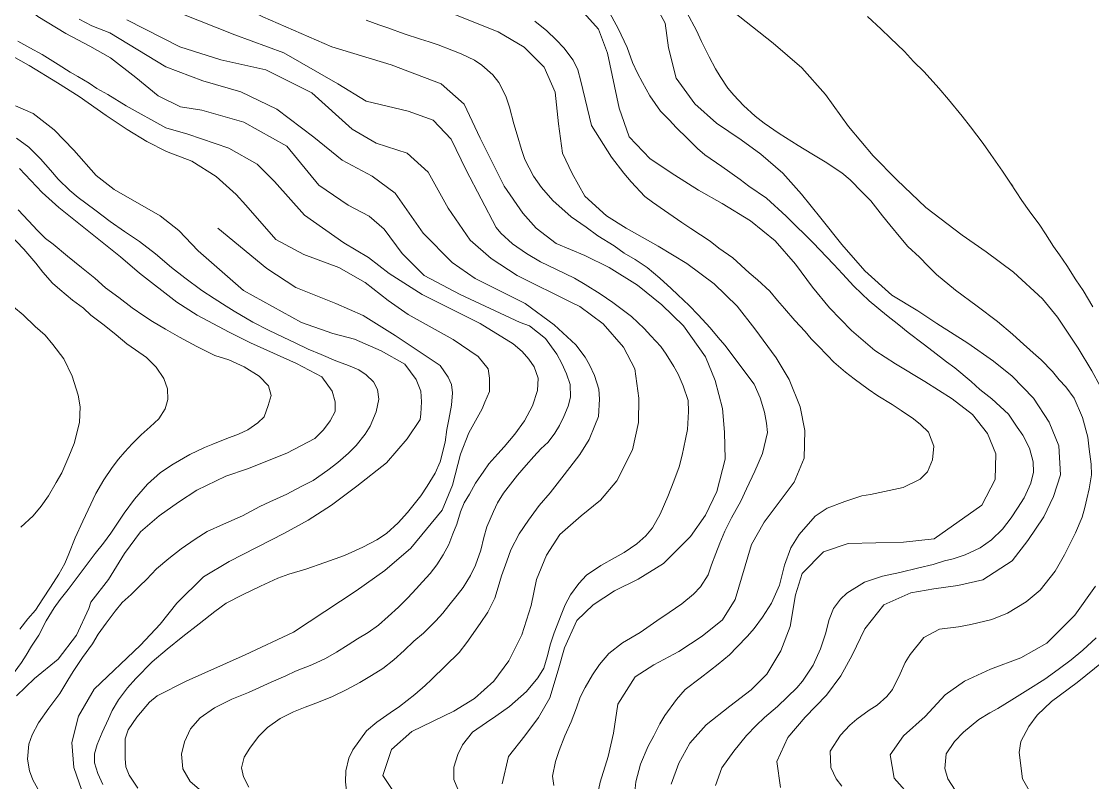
# Model space of a CAD drawing. Header units: metres. Extents: x 548946 to 557077, y 1838800 to 1845419.
# Drawn here: x 552234.7 to 552722, y 1841530.1 to 1841876.3 of the extents above; entities that cross this region are included whole.
import ezdxf

# ---------------------------------------------------------------- set-up
doc = ezdxf.new("R2010")
doc.units = ezdxf.units.M
doc.header["$LTSCALE"] = 28
doc.layers.add('1', color=7, linetype='Continuous', lineweight=13)
doc.layers.add('2', color=7, linetype='Continuous', lineweight=13)

msp = doc.modelspace()

# ---------------------------------------------------------------- linework, layer by layer
at = {"layer": '1'}
for points in [[(552265.82, 1841865.03), (552254.86, 1841870.8), (552242.21, 1841878.56), (552232.1, 1841886.89), (552220.38, 1841899.69), (552211.01, 1841909.28), (552201.82, 1841916.44), (552187.39, 1841926.05), (552177.94, 1841931.09), (552164.87, 1841937.11), (552154.52, 1841943.08), (552143.72, 1841951.72), (552137.61, 1841960.16), (552129.55, 1841980.03), (552124.7, 1841989.8), (552117.53, 1841998.37), (552116.55, 1842000)], [(552261.67, 1841905.7), (552307.67, 1841879.72), (552331.81, 1841870.15), (552354.13, 1841861.94), (552378.72, 1841847.81), (552391.48, 1841840.06), (552410.61, 1841835.51), (552421.99, 1841831.4), (552430.19, 1841822.74), (552437.02, 1841808.61), (552450.76, 1841782.5)], [(552295.83, 1841907.53), (552320.42, 1841890.66), (552344.56, 1841878.35), (552375.99, 1841864.68), (552402.86, 1841856.47), (552425.64, 1841847.81), (552436.11, 1841838.7), (552443.4, 1841823.2), (552454.33, 1841801.32), (552462.84, 1841789.09)], [(552481.37, 1841890.56), (552497.2, 1841872.76), (552501.27, 1841861.81), (552506.64, 1841836.76), (552511.19, 1841823.79), (552520.72, 1841813.84), (552531.92, 1841806.28), (552542.78, 1841799.46), (552553.56, 1841793.4), (552566.47, 1841785.64), (552577.58, 1841776.51), (552586.8, 1841765.88), (552594.56, 1841755.47), (552602.35, 1841745.97), (552612.3, 1841735.68), (552623.02, 1841726.64), (552632.38, 1841720.55), (552645.71, 1841712.45), (552645.71, 1841712.45), (552658.11, 1841704.63), (552667.32, 1841697.49), (552674.23, 1841688.93), (552677.98, 1841679.63), (552677.73, 1841667.95), (552671.64, 1841656.26), (552649.89, 1841641.02), (552636.07, 1841639.49), (552610.88, 1841638.89), (552599.65, 1841635.05), (552589.87, 1841625.16), (552586.8, 1841615.49), (552584.38, 1841601.1), (552580.17, 1841590.01), (552573.83, 1841579.46), (552566.72, 1841572.33), (552557.05, 1841564.91), (552546.22, 1841556.32), (552538.86, 1841547.99), (552533.77, 1841539), (552530.3, 1841529.42)], [(552522.25, 1841885.13), (552527.6, 1841875.49), (552529.11, 1841864.26), (552532.57, 1841850.52), (552541.13, 1841838.78), (552550.91, 1841830.02), (552562.12, 1841822.46), (552571.13, 1841815.95), (552581.17, 1841807.22), (552589.61, 1841797.66), (552598.46, 1841786.86), (552607.95, 1841774.83), (552618.36, 1841762.78), (552630.73, 1841751.71), (552642.53, 1841744.61), (552651.2, 1841738.83), (552665.27, 1841729.91), (552676.93, 1841721.74), (552685.46, 1841714.92), (552695.13, 1841704.86), (552702.29, 1841693.99), (552706.73, 1841683.22), (552707.41, 1841670.08), (552704.23, 1841660.27), (552699.82, 1841650.97), (552692.6, 1841640.2), (552685.46, 1841630.98), (552672.04, 1841622.37), (552660.67, 1841619.81), (552649.83, 1841618.22), (552639.28, 1841616.4), (552627.06, 1841611.02), (552618.44, 1841599.96), (552612.64, 1841588.05), (552607.47, 1841578.67), (552600.93, 1841569.91), (552591.29, 1841559.9), (552583.38, 1841550.6), (552578.38, 1841539.68), (552580.09, 1841527.83)], [(552501.52, 1841881.65), (552506.25, 1841873.1), (552510.35, 1841864.33), (552512.76, 1841857.58), (552515.06, 1841852.77), (552517.29, 1841848.48), (552520.67, 1841842.37), (552525.46, 1841835.39), (552529.49, 1841831.32), (552532.52, 1841828.04), (552537.71, 1841823.07), (552542.21, 1841818.41), (552545.57, 1841815.56), (552553.29, 1841810.25), (552561.73, 1841804.38), (552565.63, 1841801.34), (552573.64, 1841795.81), (552582.63, 1841787.66), (552587.56, 1841782.66), (552590.66, 1841779.78), (552594.99, 1841775.49), (552597.83, 1841772.57), (552604.31, 1841765.68), (552608.24, 1841761.46), (552613.38, 1841755.83), (552620.34, 1841749.26), (552628.22, 1841742.66), (552633.86, 1841738.27), (552638.09, 1841734.75), (552645, 1841729.6), (552649.49, 1841726.11), (552655.57, 1841721.39), (552659.3, 1841718.72), (552666.74, 1841712.46), (552670.71, 1841708.91), (552676.21, 1841704.63), (552683.75, 1841697.6), (552687.75, 1841691.7), (552690.29, 1841688.1), (552693.38, 1841682.21), (552695.06, 1841676.02), (552695.13, 1841671.33), (552693.94, 1841666.21), (552690.85, 1841659.56), (552687.91, 1841654.88), (552684.93, 1841650.46), (552680.99, 1841645.39), (552675.99, 1841640.46), (552670.83, 1841636.81), (552664.03, 1841633.74), (552658.64, 1841631.89), (552654.7, 1841631.01), (552649.43, 1841629.3), (552642.95, 1841627.84), (552634.33, 1841625.72), (552626.45, 1841623.95), (552618.3, 1841621.24), (552610.29, 1841616.32), (552607.38, 1841613.47), (552604.11, 1841609.28), (552602.26, 1841604.21), (552600.46, 1841597.72), (552598.18, 1841590.9), (552594.93, 1841583.44), (552590.07, 1841576.3), (552587.45, 1841573.23), (552583.27, 1841569.05)], [(552554.95, 1841883.45), (552576.68, 1841866.3), (552589.7, 1841855.19), (552600.5, 1841843.04), (552610.94, 1841828.4), (552622.25, 1841815.15), (552632.92, 1841804.29), (552646.11, 1841791.64), (552662.66, 1841779.1), (552673.61, 1841771.5), (552686.03, 1841762.26), (552699.17, 1841750.12), (552706.05, 1841741.82), (552715.52, 1841727.72), (552721.72, 1841717.39), (552729.22, 1841703.46)], [(552485.32, 1841748.26), (552460.25, 1841760.75), (552448.41, 1841768.5), (552438.85, 1841776.71), (552428.83, 1841791.29), (552419.72, 1841807.7), (552410.15, 1841816.36), (552396.03, 1841820.92), (552385.1, 1841827.3), (552366.88, 1841843.71), (552345.93, 1841854.2), (552325.43, 1841858.75), (552306.76, 1841864.68), (552282.62, 1841876.99)], [(552491.15, 1841573.36), (552494.48, 1841579.13), (552497.68, 1841583.84), (552502.02, 1841588.82), (552508.09, 1841593.63), (552516.13, 1841598.29), (552523.81, 1841603.69), (552529.34, 1841607.52), (552535.13, 1841611.38), (552540.46, 1841615.83), (552543.71, 1841619.11), (552547.07, 1841624.62), (552548.72, 1841629.14), (552550.69, 1841634.35), (552552.46, 1841639.01), (552554.79, 1841644.4), (552557.68, 1841650.51), (552561.96, 1841658.1), (552564.52, 1841663.77), (552568.36, 1841671.7), (552571.8, 1841679.71), (552574.14, 1841689.27), (552573.74, 1841693.53), (552572.72, 1841698.5), (552570.86, 1841705.06), (552568, 1841711.24), (552554.67, 1841729.04), (552551.62, 1841732.58), (552548.07, 1841736.97), (552542.63, 1841742.82), (552538.45, 1841747), (552533.4, 1841751.86), (552530.3, 1841754.74), (552525.14, 1841759.45), (552519.43, 1841764.35), (552513.89, 1841767.97), (552508.95, 1841770.88), (552504.35, 1841774.23), (552496.99, 1841778.8), (552491.67, 1841782.7), (552484.82, 1841787.34), (552476.44, 1841794.78), (552471.27, 1841800.67), (552467.62, 1841805.83), (552465.7, 1841809.64), (552463.79, 1841813.45), (552462.18, 1841817.95), (552460.18, 1841824.63), (552458.76, 1841829.68), (552456.77, 1841837.27), (552455.1, 1841842.28), (552451.83, 1841848.54), (552449.18, 1841852), (552444.2, 1841856.34), (552440.9, 1841858.67), (552434.79, 1841861.56), (552430.53, 1841863.25), (552424.23, 1841865.6), (552420.15, 1841866.92), (552416.21, 1841868.13), (552408.84, 1841870.61), (552401.45, 1841873.34), (552397.36, 1841874.66), (552391.61, 1841876.81)], [(552468.35, 1841876.34), (552473.74, 1841871.91), (552478.03, 1841867.88), (552481.49, 1841864.26), (552485.71, 1841858.65), (552487.84, 1841854.21), (552489.25, 1841849.16), (552494.07, 1841828.94), (552503.23, 1841814.59), (552508.72, 1841807.3), (552512.09, 1841803.28), (552518.28, 1841796.61), (552521.87, 1841794.05), (552527.3, 1841790.29), (552535.16, 1841784.87), (552539.29, 1841782.12), (552547.99, 1841776.28), (552552.04, 1841773.13), (552558.34, 1841768.69), (552565.85, 1841761.92), (552569.65, 1841758.73), (552575.13, 1841753.54), (552578.65, 1841749.41), (552581.85, 1841745.76), (552586.59, 1841740.21), (552591.27, 1841735.18), (552594.03, 1841731.86), (552597.02, 1841728.84), (552601.38, 1841724.29), (552604.37, 1841721.27), (552609.64, 1841716.7), (552613.55, 1841713.66), (552619.88, 1841708.96), (552624.31, 1841705.99), (552630.8, 1841702.1), (552634.93, 1841699.35), (552640.51, 1841695.47), (552643.7, 1841692.99), (552647.41, 1841689.41), (552649.76, 1841683.17), (552649.24, 1841676.83), (552646.91, 1841671.45), (552643.66, 1841668.17), (552635.78, 1841664.31), (552627.39, 1841662.48), (552621.02, 1841661.16), (552617.05, 1841660.53), (552609.26, 1841657.99), (552601.29, 1841654.91), (552595.87, 1841651.23), (552588.54, 1841643), (552584.73, 1841636.9), (552581.8, 1841628.96), (552579.66, 1841619.94), (552575.99, 1841611.64), (552571.81, 1841605.37), (552568.01, 1841600.2), (552565.05, 1841596.69), (552560.2, 1841591.64), (552556.84, 1841588.22)], [(552619.62, 1841878.5), (552625.83, 1841872.74), (552629.98, 1841868.82), (552636.5, 1841862.58), (552640.6, 1841857.99), (552645.36, 1841853.36), (552652.05, 1841845.84), (552656.47, 1841840.77), (552662.64, 1841833.18), (552666.52, 1841828.31), (552672.29, 1841820.8), (552675.79, 1841815.75), (552681.05, 1841808.18), (552684.73, 1841802.76), (552685.67, 1841801.32)], [(552619.62, 1841878.5), (552625.83, 1841872.74), (552629.98, 1841868.82), (552636.5, 1841862.58), (552640.6, 1841857.99), (552645.36, 1841853.36), (552652.05, 1841845.84), (552656.47, 1841840.77), (552662.64, 1841833.18), (552666.52, 1841828.31), (552672.29, 1841820.8), (552675.79, 1841815.75), (552681.05, 1841808.18), (552684.73, 1841802.76), (552689.91, 1841794.78), (552693.23, 1841790.1), (552697.96, 1841783.64), (552700.68, 1841779.66), (552704.28, 1841773.84), (552706.96, 1841770.13), (552710.32, 1841765.19), (552714.39, 1841758.78), (552717.75, 1841753.84), (552722.2, 1841746.43)], [(552315.6, 1841527.14), (552311.51, 1841530.55), (552308.17, 1841536.41), (552307.48, 1841542.98), (552308.86, 1841548.64), (552311.64, 1841554.61), (552315.99, 1841559.59), (552322.48, 1841564.06), (552330.47, 1841568.06), (552337.94, 1841571.08), (552348.32, 1841575.78), (552355.01, 1841578.7), (552359.45, 1841580.82), (552366.8, 1841583.7), (552372.97, 1841586.56), (552377.98, 1841589.41), (552383.31, 1841592.69), (552387.54, 1841595.43), (552392.4, 1841598.39), (552397.08, 1841601.72), (552401.55, 1841605.67), (552406.25, 1841609.92), (552410.43, 1841614.1), (552414.35, 1841618.25), (552417.23, 1841621.35), (552420.67, 1841625.18), (552423.71, 1841629.08), (552426.54, 1841633.62), (552429.08, 1841638.37), (552430.96, 1841643.18), (552432.77, 1841647.59), (552434.41, 1841653.28), (552436.13, 1841657.28), (552438.51, 1841661.24), (552441.27, 1841666.29), (552445.04, 1841671.72), (552447.37, 1841675.02), (552451.37, 1841679.57), (552454.36, 1841682.81), (552459.13, 1841688.63), (552463.6, 1841694.68), (552467.2, 1841701.4), (552469.45, 1841708.47), (552469.81, 1841714), (552467.99, 1841719.13), (552465.59, 1841722.62), (552462.54, 1841726.16), (552458.46, 1841729.57), (552443.4, 1841738.87), (552416.98, 1841752.09), (552401.95, 1841761.66), (552392.54, 1841768.94), (552381.34, 1841775.57), (552363.53, 1841788.08), (552349.78, 1841803.4), (552341.89, 1841811.31), (552329.08, 1841818.64), (552310.4, 1841825.02), (552300.41, 1841827.9), (552282.3, 1841837.82), (552274.07, 1841843.07), (552269.02, 1841845.83), (552265.46, 1841848.13), (552260.38, 1841851.16), (552256.86, 1841853.2), (552251.46, 1841856.71), (552244.1, 1841861.27), (552238.5, 1841864.23), (552233.02, 1841867.34)], [(552338.09, 1841527.99), (552335.79, 1841532.8), (552334.76, 1841536.85), (552335.99, 1841541.71), (552338.62, 1841545.69), (552342.53, 1841551.02), (552346.71, 1841555.2), (552352.47, 1841559.31), (552358.5, 1841562.28), (552363.85, 1841564.39), (552369.84, 1841566.7), (552376.19, 1841569.2), (552382.7, 1841572.49), (552388.59, 1841575.58), (552393.92, 1841578.86), (552399.15, 1841581.99), (552404.14, 1841586.01), (552408.83, 1841590.25), (552413.27, 1841594.47), (552417.66, 1841598.02), (552423.22, 1841603.68), (552426.44, 1841607.21), (552429.14, 1841610.69), (552433, 1841615.35), (552435.7, 1841618.82), (552439.06, 1841624.34), (552441.35, 1841629.06), (552443.78, 1841635.77), (552445.02, 1841641.54), (552446.5, 1841646.43), (552449.41, 1841653.45), (552451.27, 1841657.34), (552453.99, 1841661.73), (552457.14, 1841665.78), (552460.41, 1841669.98), (552464.41, 1841674.53), (552467.85, 1841678.36), (552471.07, 1841681.89), (552474.35, 1841684.92), (552477.36, 1841689.08), (552479.55, 1841692.49), (552481.52, 1841696.52), (552483.41, 1841701.33), (552484.47, 1841705.38), (552484.28, 1841711.11), (552482.75, 1841716.01), (552480.6, 1841720.71), (552478.36, 1841725), (552475.85, 1841728.34), (552473.17, 1841732.06), (552465.87, 1841737.84), (552461.62, 1841739.33), (552434.29, 1841752.09), (552417.89, 1841760.75), (552407.87, 1841770.78), (552399.68, 1841781.72), (552392.84, 1841787.65), (552383.28, 1841792.66), (552370.07, 1841801.78), (552355.49, 1841819.55), (552335.91, 1841830.49), (552316.78, 1841835.96), (552307.02, 1841837.37), (552296.91, 1841842.46), (552286.79, 1841850.79), (552275.3, 1841859.73), (552265.82, 1841865.03)], [(552227.94, 1841861.99), (552238.25, 1841856.27), (552251.04, 1841848.4), (552260.9, 1841842.11), (552273.27, 1841833.41), (552282.88, 1841827.09), (552291.74, 1841821.58), (552300.73, 1841817.13), (552312.3, 1841812.74), (552323.28, 1841805.81), (552332.34, 1841797.61), (552336.82, 1841792.66), (552350.48, 1841777.16), (552363.24, 1841770.32), (552379.18, 1841764.4), (552391.02, 1841757.56), (552401.5, 1841749.35), (552410.61, 1841742.97), (552431.1, 1841731.58), (552442.49, 1841723.83), (552447.02, 1841718.29), (552447.62, 1841714.03), (552447.62, 1841707.95), (552445.6, 1841703.08), (552444.37, 1841700.05), (552438.2, 1841689.13), (552434.48, 1841679.52), (552430.87, 1841665.39), (552426.17, 1841653.99), (552411.9, 1841636.73), (552400.07, 1841626.61), (552386.99, 1841617.25), (552358.5, 1841598.54), (552336.46, 1841588.19), (552309.68, 1841576.28), (552296.43, 1841569.63), (552292.91, 1841566.63), (552287.2, 1841559.85), (552283.21, 1841554.12), (552281.83, 1841549.95), (552281.83, 1841544.73), (552281.83, 1841541.08), (552282.17, 1841537.26), (552283.73, 1841533.44), (552287.72, 1841527.53)], [(552377.76, 1841721.98), (552371.13, 1841724.81), (552365.09, 1841727.19), (552359.23, 1841730.12), (552353.82, 1841732.71), (552347.16, 1841735.79), (552340.04, 1841739.48), (552331.44, 1841744.54), (552327.88, 1841746.84), (552322.37, 1841750.2), (552316.82, 1841753.82), (552309.04, 1841759.64), (552302.96, 1841764.37), (552295.66, 1841770.52), (552288.43, 1841776.14), (552281.58, 1841780.78), (552275.13, 1841785.33), (552268.08, 1841790.59), (552260.58, 1841796.18), (552256.79, 1841799.37), (552251.45, 1841804.45), (552247.93, 1841808.58), (552243.37, 1841813.76), (552238, 1841819.1), (552232.39, 1841823.23)], [(552234.01, 1841599.91), (552237.61, 1841604.54), (552241.16, 1841608.51), (552244.44, 1841613.63), (552247.95, 1841619.03), (552251.79, 1841624.86), (552254.45, 1841629.77), (552256.25, 1841634.17), (552259.13, 1841641.46), (552262.63, 1841648.95), (552265.11, 1841654.22), (552268.51, 1841661.57), (552272.17, 1841667.78), (552276.05, 1841673.35), (552278.83, 1841677.23), (552281.82, 1841680.48), (552285.15, 1841684.16), (552289.22, 1841688.19), (552293.21, 1841691.83), (552297.2, 1841695.46), (552300.14, 1841700.14), (552301.31, 1841704.33), (552301.1, 1841709.14), (552299.47, 1841713.9), (552296.07, 1841719.1), (552291.6, 1841723.5), (552286.6, 1841726.93), (552282.73, 1841729.71), (552277.78, 1841733.79), (552272.28, 1841738.07), (552266.35, 1841742.69), (552262.96, 1841745.79), (552257.92, 1841749.47), (552252.22, 1841754.38), (552248.86, 1841757.23), (552244.44, 1841762.29), (552241.32, 1841766.34), (552235.82, 1841772.71), (552203.23, 1841806.66)], [(552232.45, 1841569.56), (552240.64, 1841577.47), (552251.44, 1841586.31), (552259.69, 1841597.2), (552265.35, 1841609.23), (552266.28, 1841612.18), (552274.37, 1841622.42), (552281.57, 1841634.34), (552288.91, 1841644.08), (552297.34, 1841651.35), (552306.15, 1841657.64), (552314.55, 1841663.1), (552327.76, 1841669.42), (552337.58, 1841672.85), (552355.5, 1841679.89), (552368.15, 1841686.66), (552372.17, 1841690.49), (552375.21, 1841694.55), (552377.43, 1841698.81), (552377.43, 1841703.27), (552376.02, 1841708.14), (552371.41, 1841714.56), (552359.87, 1841720.77), (552338.99, 1841730.09), (552329.17, 1841734.96), (552314.6, 1841742.61), (552305.42, 1841748.59), (552288.47, 1841761.78), (552279.76, 1841769.25), (552251.79, 1841791.69), (552244.2, 1841798.53), (552233.9, 1841809.3)], [(552233.2, 1841790.54), (552237.88, 1841785.51), (552241.95, 1841781.18), (552245.66, 1841777.6), (552249.13, 1841774.9), (552255.68, 1841769.57), (552262.07, 1841764.36), (552268.04, 1841759.49), (552273.02, 1841755.15), (552279.07, 1841750.68), (552285.14, 1841745.95), (552290.43, 1841742.3), (552294.28, 1841739.77), (552300.19, 1841736.33), (552306.66, 1841732.7), (552314.5, 1841728.45), (552322.72, 1841724.38), (552328.99, 1841722.29), (552336.05, 1841719.12), (552342.83, 1841715), (552347.04, 1841710.57), (552348.25, 1841706.14), (552346.99, 1841701.55), (552345.14, 1841696.48), (552342.23, 1841693.64), (552337.78, 1841690.6), (552333.45, 1841688.62), (552328.21, 1841686.66), (552321.75, 1841684.02), (552318.02, 1841682.51), (552311.36, 1841679.33), (552303.8, 1841674.99), (552298.01, 1841671.13), (552292.01, 1841665.81), (552286.21, 1841658.95), (552281.51, 1841652.61), (552277.75, 1841647.18), (552275.34, 1841643.48), (552272.1, 1841639.03), (552268.24, 1841634.36), (552255.92, 1841617.93), (552252.32, 1841613.3), (552249.65, 1841609.57), (552245.95, 1841603.62), (552242.58, 1841597.19), (552239.3, 1841592.08), (552236.91, 1841588.13), (552234.73, 1841584.72), (552229.24, 1841577.37)], [(552462.84, 1841789.09), (552468.91, 1841782.31), (552477.98, 1841775.29), (552491.03, 1841769.74), (552502.12, 1841764.37), (552515.06, 1841756.35), (552526.03, 1841747.34), (552535.9, 1841737.81), (552545.88, 1841723.76), (552550.32, 1841712.99), (552553.67, 1841700.28), (552554.61, 1841689.5), (552554.81, 1841677.22), (552551.14, 1841662.43), (552545.85, 1841651.74), (552539.03, 1841642.05), (552526.8, 1841629.68), (552515.29, 1841622.57), (552515.29, 1841622.57), (552504.59, 1841617.37), (552494.81, 1841610.97), (552487.45, 1841603.8), (552481.71, 1841591.38), (552478.95, 1841581.23), (552475.16, 1841568.63), (552469.93, 1841559.76), (552463.73, 1841551.43), (552456.23, 1841542.04), (552453.47, 1841529.56)], [(552324.07, 1841782.17), (552346.38, 1841763.94), (552359.59, 1841755.28), (552377.81, 1841747.99), (552390.11, 1841742.52), (552404.69, 1841733.4), (552425.18, 1841719.73), (552428.81, 1841714.44), (552430.31, 1841711.15), (552430.78, 1841707.43), (552430.31, 1841701.76), (552429.17, 1841695.21), (552428.17, 1841690.65), (552427.45, 1841684.94), (552425.16, 1841676.03), (552422.94, 1841670.79), (552419.25, 1841664.84), (552416.38, 1841660.57), (552410.42, 1841652.9), (552406.15, 1841648.31), (552400.75, 1841643.46), (552396.41, 1841640.57), (552390.04, 1841637.16), (552381.76, 1841633.38), (552372.76, 1841630.17), (552364.12, 1841627.13), (552356.31, 1841624.85), (552351.43, 1841623.06), (552343.52, 1841619.46), (552335.27, 1841615.43), (552327.91, 1841611.64), (552322.63, 1841607.84), (552315.49, 1841602.25), (552308.1, 1841596.62), (552300.99, 1841590.77), (552294.14, 1841584.95), (552286.71, 1841577.49), (552282.93, 1841573.23), (552278.91, 1841567.76), (552276, 1841562.83), (552274.25, 1841559.08), (552271.5, 1841552.86), (552269.16, 1841547.47), (552267.88, 1841543.13), (552267.99, 1841539.1), (552269.51, 1841534.19), (552271.7, 1841529.24)], [(552434.05, 1841525.34), (552431.44, 1841531.55), (552431.4, 1841537.16), (552433.3, 1841542.88), (552435.35, 1841547.32), (552439.86, 1841553.11), (552446.24, 1841557.43), (552450.58, 1841560.32), (552456.82, 1841564.76), (552464.46, 1841571.59), (552469.7, 1841577.73), (552472.42, 1841582.12), (552473.87, 1841587.27), (552475.48, 1841593.22), (552477.07, 1841598.25), (552480.53, 1841607.17), (552482.03, 1841610.89), (552484.45, 1841615.5), (552488.25, 1841620.68), (552491.84, 1841624.39), (552498.33, 1841628.86), (552504.81, 1841632.41), (552508.96, 1841634.76), (552514.75, 1841638.62), (552518.74, 1841642.25), (552521.81, 1841645.9), (552525.33, 1841652.22), (552528.77, 1841660.23), (552531.57, 1841667.11), (552533.89, 1841673.67), (552535.31, 1841679.07), (552536.75, 1841686.3), (552537.78, 1841690.61), (552538.19, 1841698.89), (552538.09, 1841703.85), (552535.82, 1841710.49), (552533.46, 1841715.81), (552531.58, 1841719.36), (552528.01, 1841724.93), (552525.62, 1841728.42), (552521.08, 1841733.34), (552518.06, 1841736.62), (552512.29, 1841742.04), (552503.79, 1841748.42), (552498.06, 1841752.41), (552491.13, 1841756.64), (552486.34, 1841759.44), (552478.13, 1841763.51), (552470.78, 1841766.9), (552464.43, 1841770.68), (552458.13, 1841775.12), (552452.82, 1841779.95), (552450.76, 1841782.5)], [(552405.42, 1841523.71), (552399.16, 1841533.37), (552403.03, 1841545.2), (552412.35, 1841553.36), (552431.4, 1841562.6), (552440.87, 1841568.32), (552449.57, 1841576.28), (552456.45, 1841585.46), (552462.4, 1841597.26), (552466.61, 1841610.68), (552469.05, 1841622.48), (552473.52, 1841633.6), (552479.6, 1841642.96), (552489.41, 1841651.43), (552498.08, 1841658.48), (552505.65, 1841667.35), (552512.76, 1841681.48), (552515.4, 1841693.82), (552515.6, 1841704.86), (552513.72, 1841718.25), (552508.6, 1841728.17), (552499.39, 1841738.81), (552488.81, 1841746.57), (552485.32, 1841748.26)], [(552242.85, 1841525.9), (552239.94, 1841531.42), (552238.4, 1841535.4), (552237.47, 1841540.77), (552238.07, 1841547.51), (552239.61, 1841551.88), (552242.46, 1841557.33), (552247.12, 1841563.93), (552252.15, 1841570.69), (552255.85, 1841576.64), (552258.23, 1841580.6), (552262.53, 1841587.01), (552267.11, 1841593.2), (552269.57, 1841597.56), (552273.26, 1841602.59), (552277.28, 1841608.06), (552280.57, 1841612), (552284.56, 1841615.63), (552288.63, 1841619.66), (552291.54, 1841622.51), (552296.17, 1841627.27), (552301.72, 1841632.01), (552307.44, 1841636.38), (552313.68, 1841640.82), (552319.14, 1841644.24), (552326.68, 1841647.67), (552335.22, 1841651.48), (552343.17, 1841655.74), (552347.76, 1841657.75), (552355.41, 1841661.31), (552362.04, 1841664.75), (552367.44, 1841667.52), (552374.05, 1841672.13), (552378.7, 1841675.72), (552383.54, 1841679.85), (552387.01, 1841683.42), (552391.06, 1841688.63), (552393.36, 1841692.18), (552396.08, 1841698.66), (552397.32, 1841704.43), (552396.77, 1841708.81), (552394.89, 1841712.36), (552391.61, 1841715.61), (552388.21, 1841717.79), (552383.51, 1841719.82), (552377.76, 1841721.98)], [(552723.28, 1841619.38), (552713.98, 1841606.3), (552701.16, 1841593.48), (552689.33, 1841586.86), (552675.65, 1841581.71), (552663.82, 1841576.25), (552654.92, 1841570.08), (552645.8, 1841560.13), (552636.01, 1841551.4), (552629.99, 1841542.7), (552631.81, 1841532.15), (552640.11, 1841522.71)], [(552723.61, 1841595.98), (552717.64, 1841590.4), (552712.32, 1841585.94), (552706.34, 1841581.54), (552700.36, 1841577.14), (552692.6, 1841572.25), (552685.34, 1841567.68), (552678.89, 1841563.87), (552675.22, 1841561.85), (552670.25, 1841558.75), (552663.26, 1841553.04), (552659.22, 1841548.75), (552655.34, 1841543.17), (552654.86, 1841536.58), (552656.24, 1841531.78), (552659.49, 1841526.7)], [(552556.84, 1841588.22), (552551.63, 1841583.91), (552548.17, 1841581.26), (552543.52, 1841577.67), (552536.72, 1841572.51), (552532.72, 1841567.96), (552527.49, 1841560.65), (552525.22, 1841556.84), (552522.37, 1841551.39), (552519.83, 1841546.63), (552516.28, 1841538.48), (552514.27, 1841530.52), (552513.4, 1841522.83)], [(552726.79, 1841585.18), (552715.06, 1841575.6), (552703.32, 1841567.04), (552696.89, 1841560.75), (552693.05, 1841555.66), (552689.41, 1841548.78), (552688.67, 1841543.78), (552690.12, 1841531.89), (552696.86, 1841520.21), (552705.17, 1841511.93), (552714.41, 1841503.37), (552725.69, 1841490.38)], [(552476.87, 1841528.72), (552476.32, 1841533.1), (552477.72, 1841539.67), (552479.31, 1841544.71), (552481.89, 1841551.3), (552484.75, 1841557.67), (552487.21, 1841564.11), (552488.95, 1841569.03), (552491.15, 1841573.36)], [(552583.27, 1841569.05), (552578.72, 1841564.69), (552572.8, 1841559.77), (552568.95, 1841556.03), (552564.55, 1841551.56), (552558.78, 1841544.44), (552553.32, 1841536.83), (552550.54, 1841528.78)]]:
    msp.add_lwpolyline(points, dxfattribs=at)
at = {"layer": '2'}
for points in [[(552495.84, 1841520.15), (552497.94, 1841530.36), (552501.58, 1841541.9), (552504.02, 1841552.54), (552506.04, 1841565.84), (552513.86, 1841578.24), (552522.45, 1841583.73), (552533.82, 1841589.78), (552544.46, 1841596.67), (552553.73, 1841604.17), (552559.44, 1841613.36), (552566.89, 1841638.41), (552572.64, 1841648.5), (552586.28, 1841666.73), (552590.78, 1841677.59), (552591.06, 1841690.18), (552588.96, 1841700.96), (552583.95, 1841713.36), (552578.07, 1841723.2), (552568.43, 1841736.5), (552560.3, 1841746.74), (552549.83, 1841756.98), (552537.41, 1841766.22), (552524.36, 1841774.09), (552509.86, 1841782.2), (552500.81, 1841787.8), (552491, 1841796.81), (552485.2, 1841807.05), (552480.8, 1841816.4), (552479.06, 1841829.68), (552477.58, 1841844.15), (552472.58, 1841855.39), (552463.4, 1841864.6), (552451.62, 1841871.45), (552426.94, 1841881.4)], [(552537.48, 1841880.39), (552541.77, 1841872.18), (552544.1, 1841867.11), (552547.57, 1841860.23), (552550.48, 1841854.71), (552552.62, 1841851.19), (552556.15, 1841845.88), (552558.77, 1841842.68), (552563.28, 1841838.02), (552568.58, 1841833.2), (552572.63, 1841830.04), (552579.37, 1841825.27), (552588.15, 1841819.83), (552594.24, 1841816.02), (552600.3, 1841812.47), (552607.99, 1841807.42), (552611.78, 1841804.23), (552617.18, 1841798.64), (552621.07, 1841794.68), (552626.49, 1841787.91), (552629.75, 1841783.74), (552634.82, 1841777.71), (552637.9, 1841773.92), (552643.35, 1841768.98), (552647.24, 1841765.03), (552650.99, 1841761.18), (552659.59, 1841754.03), (552669.51, 1841746.77), (552678.74, 1841739.82), (552685.6, 1841734.02), (552689.14, 1841730.8), (552695.02, 1841725.53), (552698.56, 1841722.31), (552703.79, 1841717.09), (552706.87, 1841713.29), (552709.89, 1841710.01), (552713.66, 1841704.99), (552717.5, 1841696.2), (552719.8, 1841687.21), (552720.47, 1841681.81), (552721.34, 1841674.86), (552721.55, 1841670.05), (552720.52, 1841663.65), (552719.37, 1841659.2), (552718.57, 1841655.18), (552717.28, 1841650.84), (552714.26, 1841643.67), (552711.44, 1841637.96), (552709.24, 1841633.64), (552704.93, 1841626.3), (552698.17, 1841617.62), (552691.77, 1841612.38), (552683.28, 1841607.14), (552676.19, 1841604.3), (552666.69, 1841601.93), (552661.06, 1841600.97), (552652.31, 1841599.88), (552645.21, 1841596.12), (552638.98, 1841588.42), (552636.83, 1841584.75), (552634.46, 1841579.62), (552630.93, 1841572.39), (552628.45, 1841569.2), (552623.98, 1841565.25), (552620.34, 1841562.97), (552614.84, 1841558.88), (552611.64, 1841556.26), (552607.38, 1841551.68), (552602.67, 1841544.43), (552602.94, 1841537.02)], [(552382.58, 1841526.36), (552382.07, 1841530.48), (552382.23, 1841535.46), (552383.72, 1841541.27), (552385.48, 1841545.01), (552391.72, 1841553.63), (552396.44, 1841557.62), (552402.46, 1841561.76), (552406.66, 1841564.77), (552413.68, 1841570.22), (552418.41, 1841574.21), (552421.32, 1841577.05), (552433.9, 1841589.33), (552437.39, 1841593.82), (552443.37, 1841602.4), (552446.91, 1841607.55), (552450.03, 1841613.95), (552451.62, 1841618.98), (552453.07, 1841624.12), (552455.5, 1841630.83), (552457.35, 1841635.89), (552461.14, 1841643.16), (552465.33, 1841649.43), (552470.25, 1841656.05), (552475.26, 1841661.91), (552481.57, 1841670.01), (552485.73, 1841675.36), (552488.77, 1841679.27), (552493, 1841686.2), (552495.61, 1841692.53), (552497.19, 1841696.65), (552497.65, 1841704.42), (552497.33, 1841709.08), (552495.39, 1841715.24), (552493.09, 1841720.05), (552491.21, 1841723.6), (552486.98, 1841729.21), (552477.13, 1841738.35), (552463.9, 1841747.99), (552441.12, 1841759.39), (552430.65, 1841766.68), (552417.44, 1841779.9), (552404.69, 1841798.13), (552394.21, 1841805.88), (552380.55, 1841813.17), (552367.79, 1841823.66), (552350.94, 1841836.42), (552334.54, 1841844.17), (552317.23, 1841849.18), (552300.38, 1841855.56), (552274.87, 1841871.06), (552266.76, 1841874.26), (552260.92, 1841877.22)], [(552231.94, 1841837.86), (552240.09, 1841834.33), (552249.57, 1841826.95), (552258.51, 1841817.69), (552268.75, 1841806.26), (552276.94, 1841799.89), (552297.77, 1841787.84), (552306.25, 1841781.25), (552315.18, 1841771.99), (552335.69, 1841753.92), (552362.16, 1841739.29), (552376.44, 1841734.39), (552386.19, 1841731.72), (552398.3, 1841726.46), (552409.08, 1841720.41), (552414.25, 1841713.42), (552416.48, 1841708.14), (552416.68, 1841703.27), (552416.48, 1841697.79), (552416.16, 1841695.16), (552410.13, 1841686.46), (552400.72, 1841675.56), (552387.27, 1841664.87), (552375.78, 1841656.34), (552365.15, 1841649.46), (552354.4, 1841643.61), (552329.15, 1841630.7), (552317.49, 1841623.7), (552305.35, 1841611.73), (552297.87, 1841602.09), (552288.83, 1841592.54), (552267.73, 1841572.58), (552260.68, 1841560.27), (552257.61, 1841548.27), (552258.61, 1841536.98), (552263.21, 1841523.5)], [(552260.57, 1841706.3), (552257.79, 1841714.97), (552253.93, 1841722.85), (552248.95, 1841729.28), (552245.54, 1841733.56), (552240.99, 1841737.56), (552235.51, 1841742.76), (552231.14, 1841746.39)], [(552234.5, 1841646.22), (552239.98, 1841651.48), (552243.61, 1841655.85), (552246.96, 1841660.45), (552250.51, 1841666.51), (552253.09, 1841671.01), (552256.34, 1841678.47), (552258.75, 1841684.26), (552261.08, 1841693.83), (552261.5, 1841700.93), (552260.57, 1841706.3)], [(552602.94, 1841537.02), (552605.42, 1841531.84), (552607.93, 1841528.5)]]:
    msp.add_lwpolyline(points, dxfattribs=at)

doc.saveas('drawing.dxf')
